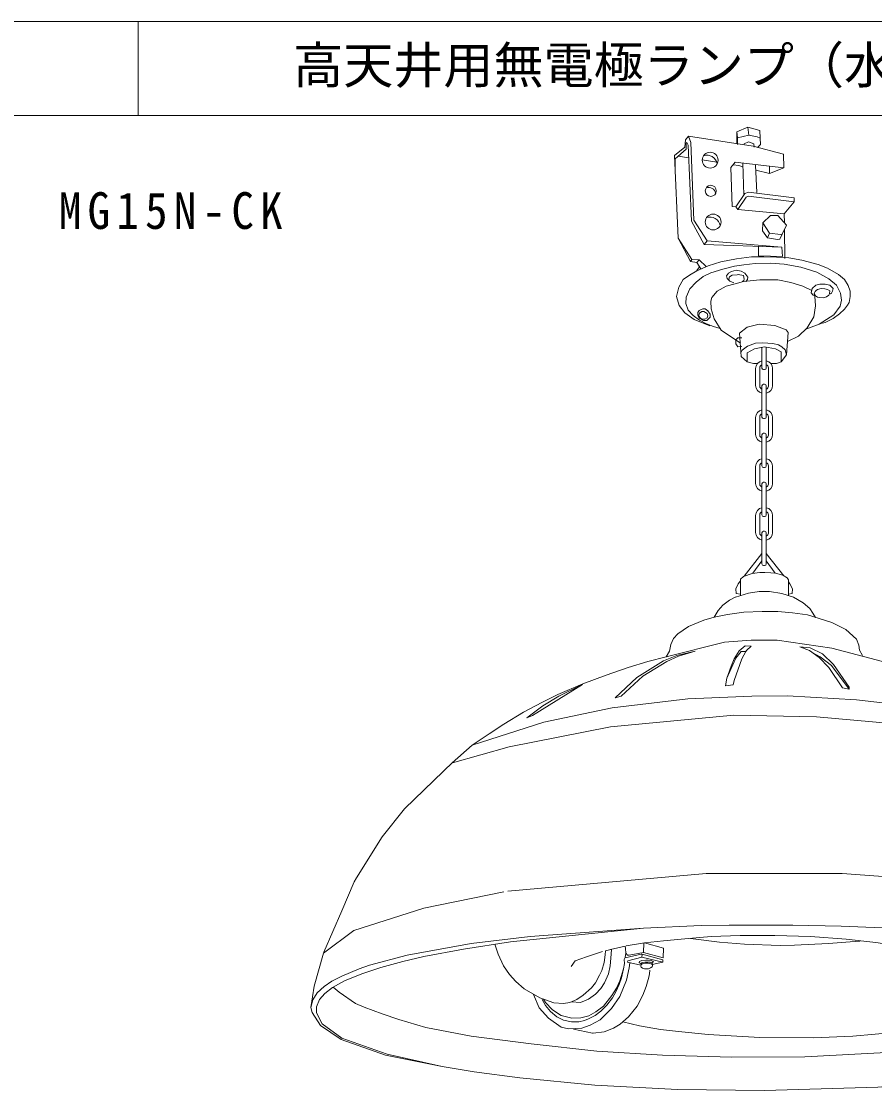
# Model space of a CAD drawing. Units: millimetres, scale not verified. Extents: x -1348 to 1152, y -2025 to -250.
# Drawn here: x -82 to 258.7, y -1120.1 to -693.5 of the extents above; entities that cross this region are included whole.
import ezdxf
from ezdxf.enums import TextEntityAlignment as Align

# ---------------------------------------------------------------- set-up
doc = ezdxf.new("R2010")
doc.units = ezdxf.units.MM
doc.header["$LTSCALE"] = 5
doc.layers.add('0-0_絵', color=7, linetype='Continuous', lineweight=20)
doc.layers.add('0-2_枠', color=7, linetype='Continuous', lineweight=20)
doc.layers.add('0-1_文字', color=7, linetype='Continuous')
doc.styles.add('ＭＳ ゴシック', font='')
doc.styles.get('ＭＳ ゴシック').set_extended_font_data('MS Gothic')

msp = doc.modelspace()

# ---------------------------------------------------------------- linework, layer by layer
at = {"layer": '0-0_絵'}
for p, q in [((203.656, -737.527), (204.006, -739.905)), ((208.537, -738.803), (208.036, -735.728)), ((210.437, -742.311), (210.628, -743.65)), ((180.254, -747.24), (184.503, -747.904)), ((189.85, -748.74), (195.669, -749.649)), ((206.023, -750.029), (206.409, -762.8)), ((211.667, -761.727), (211.105, -750.806)), ((216.7, -754.217), (222.399, -751.911)), ((204.123, -768.561), (207.436, -763.638)), ((216.728, -778.014), (215.907, -779.84)), ((220.837, -780.388), (221.842, -778.379)), ((222.809, -788.055), (222.679, -776.565)), ((212.272, -786.954), (212.351, -783.258)), ((188.701, -788.611), (185.77, -788.414)), ((189.291, -792.241), (187.705, -789.66)), ((188.763, -791.382), (187.737, -792.905)), ((205.785, -824.712), (205.889, -824.573)), ((213.72, -831.785), (213.72, -823.562)), ((215.39, -823.476), (215.39, -831.785)), ((211.165, -838.745), (211.165, -831.944)), ((212.835, -839.004), (212.835, -831.685)), ((216.276, -831.685), (216.276, -839.004)), ((217.946, -831.944), (217.946, -838.745)), ((214.765, -832.41), (214.345, -832.41)), ((213.72, -851.332), (213.72, -838.904)), ((214.765, -838.279), (214.345, -838.279)), ((215.39, -838.904), (215.39, -851.332)), ((211.165, -851.491), (211.165, -858.291)), ((212.835, -858.55), (212.835, -851.231)), ((214.765, -851.957), (214.345, -851.957)), ((216.276, -851.231), (216.276, -858.55)), ((217.946, -858.291), (217.946, -851.491)), ((213.72, -870.878), (213.72, -858.45)), ((214.345, -857.825), (214.765, -857.825)), ((215.39, -858.45), (215.39, -870.878)), ((211.165, -877.838), (211.165, -871.037)), ((212.835, -878.097), (212.835, -870.778)), ((214.345, -871.503), (214.765, -871.503)), ((216.276, -870.778), (216.276, -878.097)), ((217.946, -871.037), (217.946, -877.838)), ((213.72, -890.425), (213.72, -877.997)), ((214.765, -877.372), (214.345, -877.372)), ((215.39, -877.997), (215.39, -890.425)), ((211.165, -890.584), (211.165, -897.384)), ((212.835, -897.643), (212.835, -890.325)), ((214.765, -891.05), (214.345, -891.05)), ((216.276, -890.325), (216.276, -897.643)), ((217.946, -897.384), (217.946, -890.584)), ((213.72, -909.971), (213.72, -897.543)), ((214.345, -896.918), (214.765, -896.918)), ((215.39, -897.543), (215.39, -909.971)), ((213.72, -905.766), (206.569, -914.846)), ((210.052, -913.698), (213.72, -908.718)), ((222.395, -914.66), (215.39, -905.766)), ((215.39, -908.718), (219.014, -913.638)), ((214.765, -910.596), (214.345, -910.596)), ((205.077, -916.64), (205.077, -922.52)), ((205.077, -922.056), (203.389, -921.816)), ((232.946, -943.447), (228.81, -942.997)), ((166.5, -1061.219), (166.352, -1064.992)), ((174.331, -1060.379), (166.858, -1061.188)), ((153.391, -1063.841), (151.224, -1064.366)), ((153.22, -1063.88), (159.071, -1062.508)), ((159.998, -1066.018), (159.315, -1065.336)), ((139.165, -1068.38), (137.581, -1070.55)), ((160.173, -1068.285), (165.797, -1066.916)), ((160.955, -1069.151), (160.63, -1071.137))]:
    msp.add_line(p, q, dxfattribs=at)
for points in [[(211.983, -743.82), (213.11, -742.552), (212.969, -740.017), (212.808, -737.058), (208.036, -735.728), (203.656, -737.527), (203.734, -742.22)], [(222.648, -773.871), (222.607, -770.204), (226.56, -765.532), (226.56, -763.922), (208.383, -761.556), (206.868, -762.124), (203.271, -767.425), (201.851, -767.331), (201.282, -751.804), (202.987, -749.627), (222.399, -751.911), (222.337, -746.502), (210.154, -743.316), (184.403, -739.292), (183.123, -740.785), (182.91, -743.664), (178.766, -747.008), (180.311, -779.968), (185.77, -788.414), (185.152, -789.238), (180.311, -779.968)], [(185.63, -773.13), (184.278, -742.877), (183.763, -741.745), (183.443, -742.065), (183.443, -744.517), (179.071, -748.25), (179.071, -751.723)], [(184.403, -739.292), (185.256, -741.851), (186.536, -772.776), (191.886, -780.988), (190.589, -782.513), (185.63, -773.13)], [(203.883, -742.599), (204.006, -739.905), (208.537, -738.803), (211.843, -739.538), (212.969, -740.017)], [(210.437, -742.311), (208.333, -741.546), (206.612, -742.311), (206.598, -742.739)], [(202.174, -750.665), (204.517, -751.031), (206.066, -751.436)], [(211.206, -752.781), (216.7, -754.217), (216.7, -751.24)], [(207.436, -763.638), (208.383, -763.165), (226.56, -765.532)], [(222.607, -770.204), (204.123, -768.561), (203.271, -767.425)], [(220.837, -780.388), (219.924, -780.479), (215.907, -779.84), (213.989, -777.009), (214.08, -773.813)], [(191.886, -780.988), (221.699, -783.522), (190.589, -782.513)], [(212.272, -786.954), (221.866, -787.347), (221.699, -783.522)], [(192.921, -814.938), (186.607, -812.475), (182.93, -809.804), (180.71, -806.82), (179.599, -803.212), (180.501, -799.535), (182.305, -796.482), (184.734, -794.747), (187.648, -792.943), (192.201, -790.998), (197.317, -789.399), (203.553, -788.2), (209.549, -787.48), (214.426, -787.401), (219.543, -787.56), (224.42, -787.88), (229.616, -788.76), (236.092, -790.439), (239.929, -791.958), (244.327, -794.516), (246.725, -796.515), (248.084, -798.913), (248.964, -801.072), (248.884, -803.23), (248.484, -805.629), (247.844, -806.748), (246.645, -808.347), (244.646, -810.186), (242.168, -812.024), (238.89, -813.623), (236.729, -814.149)], [(185.152, -789.238), (187.705, -789.66), (188.701, -788.611), (191.436, -791.325)], [(231.206, -816.212), (236.562, -814.253), (242.439, -810.596), (244.921, -807.069), (245.443, -804.718), (245.052, -801.975), (243.484, -798.71), (240.464, -796.158), (235.578, -793.555), (229.185, -791.546), (222.61, -790.359), (217.176, -789.948), (211.012, -790.085), (206.537, -790.587), (202.778, -791.163), (198.057, -792.343), (193.25, -793.793), (190.193, -795.273), (187.431, -797.509), (184.913, -800.206), (183.419, -803.476), (183.302, -806.035), (184.263, -808.652), (186.2, -810.815), (188.723, -812.697), (191.585, -814.182), (194.296, -815.15), (196.973, -815.998)], [(207.248, -797.21), (207.963, -796.397), (208.028, -795.52), (206.858, -793.928), (205.363, -793.18), (203.446, -792.791), (201.562, -793.245), (200.392, -793.993)], [(205.079, -821.928), (197.388, -816.673), (194.613, -812.162), (193.433, -808.124), (193.277, -805.111), (193.681, -803.682), (195.793, -801.135), (199.396, -799.147), (202.949, -798.205), (206.296, -797.318), (212.87, -796.558), (220.042, -796.612), (225.259, -797.699), (230.04, -799.057), (233.611, -800.889)], [(200.392, -793.993), (199.58, -795), (199.774, -796.072), (200.912, -797.177), (202.439, -797.827)], [(200.805, -796.993), (200.479, -796.328), (200.739, -795.443), (201.78, -794.766), (203.783, -794.549), (204.246, -794.509), (206.285, -794.929), (206.571, -796.38), (206.486, -796.836), (205.938, -797.301)], [(233.786, -800.094), (233.388, -801.744), (234.185, -802.655), (235.024, -802.915)], [(235.095, -802.94), (234.583, -802.143), (234.64, -801.744), (234.981, -801.232), (235.38, -800.834), (235.892, -800.492), (237.315, -800.094), (238.851, -800.151), (239.932, -800.492), (240.843, -801.005), (240.729, -802.086), (241.128, -802.143), (241.469, -801.858), (241.867, -801.118), (242.095, -800.094), (240.786, -798.785), (238.965, -798.33), (236.859, -798.273), (235.209, -798.785), (233.786, -800.094)], [(236.859, -803.679), (238.111, -803.736), (239.477, -803.395), (240.445, -802.655), (240.729, -802.2), (240.729, -802.086)], [(234.653, -802.8), (234.808, -803.083), (235.14, -806.94), (234.475, -811.329), (231.82, -815.745), (228.314, -819.092), (223.916, -821.154)], [(236.859, -803.679), (235.892, -803.566), (235.095, -802.94)], [(205.656, -823.15), (204.016, -823.277), (203.258, -822.141), (203.258, -820.5), (204.142, -819.743), (205.656, -819.743)], [(205.325, -825.724), (205.826, -824.621), (207.898, -823.067), (211.154, -821.809), (214.114, -821.735), (218.036, -821.957), (220.33, -822.475), (221.662, -823.363), (222.92, -824.547), (223.453, -826.539)], [(211.802, -829.92), (210.336, -829.92), (207.864, -829.252)], [(221.383, -829.252), (219.49, -829.92), (217.311, -829.92)], [(203.389, -921.816), (203.223, -919.876), (204.202, -917.852), (205.077, -916.742)], [(205.079, -916.64), (205.175, -916.07), (206.387, -914.91), (209.747, -913.733), (212.858, -913.38), (214.902, -913.346), (217.213, -913.451), (219.137, -913.651), (222.106, -914.495), (223.828, -915.477), (224.318, -916.264), (224.318, -922.582)], [(224.318, -922.015), (225.722, -921.816), (225.888, -919.876), (224.909, -917.852), (224.318, -917.102)], [(203.134, -923.228), (208.286, -921.642), (212.6, -920.959), (216.778, -920.974), (221.594, -921.726), (226.367, -923.248), (230.218, -925.452), (232.813, -927.798), (234.093, -929.574), (235.096, -931.301)], [(175.465, -947.08), (176.765, -944.74), (177.266, -942.044), (178.44, -939.738), (180.131, -937.83), (184.432, -934.929), (190.514, -932.37), (194.613, -931.209), (196.249, -928.487), (198.101, -926.447), (200.725, -924.448), (203.01, -923.278)], [(231.853, -930.301), (225.938, -929.459), (220.033, -929.003), (213.853, -928.919), (206.54, -929.264), (199.931, -930.151), (194.613, -931.209)], [(253.928, -946.535), (252.651, -944.33), (252.424, -942.413), (251.41, -940.044), (247.208, -936.059), (241.615, -933.311), (231.853, -930.301)], [(331.409, -980.563), (326.312, -976.989), (314.086, -969.705), (298.873, -961.964), (269.415, -950.904), (241.563, -943.538), (219.798, -940.351), (209.388, -940.362), (198.792, -941.242), (175.465, -947.08), (168.167, -948.957), (160.315, -951.262), (151.458, -954.29), (142.195, -957.858), (132.259, -962.075), (125.824, -965.229), (118.492, -969.17), (110.6, -973.91), (104.726, -977.699), (98.018, -982.324)], [(207.238, -944.905), (205.619, -947.794), (202.581, -956.43), (202.25, -958.198), (199.087, -958.65), (199.741, -955.556)], [(228.81, -942.997), (232.631, -944.528), (236.519, -947.311), (240.414, -951.34), (245.842, -959.437), (248.56, -959.955), (241.525, -950.501), (236.922, -946.97), (233.809, -945.263)], [(232.946, -943.447), (237.823, -945.865), (242.316, -950.054), (248.587, -959.165), (248.56, -959.955)], [(89.998, -989.328), (98.018, -982.324), (126.664, -973.058), (153.837, -967.43), (184.149, -963.745), (209.608, -962.729), (223.949, -962.648), (251.426, -964.233), (284.889, -967.992), (309.12, -972.671), (324.045, -977.437), (331.394, -980.557)], [(343.024, -990.624), (331.805, -985.879), (309.83, -979.917), (280.163, -974.928), (235.466, -971.009), (202.489, -970.365), (153.243, -974.927), (112.761, -982.953), (90.074, -989.261)], [(90.466, -988.885), (70.927, -1007.65), (62.038, -1018.875), (51.803, -1035.154), (50.888, -1036.851), (45.956, -1048.36), (38.754, -1064.94)], [(309.135, -1038.202), (245.803, -1033.52), (191.411, -1033.55), (112.293, -1040.549)], [(110.612, -1040.798), (78.654, -1047.274), (50.726, -1056.283), (38.669, -1065.245)], [(38.662, -1065.269), (34.891, -1078.449), (33.589, -1086.983), (34.033, -1088.913), (37.454, -1094.118), (45.634, -1099.663), (63.386, -1106.013), (85.975, -1110.473), (64.027, -1105.566), (45.927, -1099.208), (38.136, -1093.411), (35.879, -1089.052), (35.835, -1086.662), (37.026, -1083.781), (39.15, -1081.399), (42.236, -1078.957), (46.977, -1076.323), (53.924, -1073.529), (61.475, -1070.934), (70.276, -1068.536), (78.631, -1066.564), (94.571, -1063.63), (113.247, -1060.711), (166.363, -1055.266), (121.135, -1058.591), (97.591, -1061.395), (72.03, -1066.019), (56.978, -1070.126), (52.907, -1071.529), (45.903, -1074.467), (41.966, -1076.45), (38.885, -1078.633), (36.034, -1081.131), (34.419, -1083.921), (33.589, -1086.983)], [(166.363, -1055.266), (189.47, -1054.299), (200.604, -1054.097), (226.051, -1054.088), (245.351, -1054.492), (278.342, -1055.879)], [(124.987, -1083.054), (118.787, -1079.514), (115.386, -1076.584), (112.908, -1073.801), (110.475, -1070.301), (108.323, -1065.644), (107.055, -1061.704)], [(159.998, -1066.018), (160.728, -1066.028), (166.352, -1064.992), (174.306, -1067.101), (174.417, -1063.253), (166.833, -1061.182), (159.516, -1062.407)], [(276.369, -1063.815), (267.194, -1062.155), (259.231, -1060.996), (247.302, -1059.698), (233.126, -1058.591), (218.913, -1058.177), (205.025, -1058.253), (193.402, -1058.609), (182.908, -1059.563), (174.331, -1060.379)], [(185.151, -1059.411), (196.804, -1060.946), (206.758, -1061.711), (220.922, -1062.205), (226.653, -1062.07), (240.262, -1061.397), (248.908, -1060.784), (252.869, -1060.509)], [(324.831, -1060.181), (325.454, -1064.287), (324.41, -1070.323), (320.1, -1076.955), (314.695, -1082.006), (310.176, -1084.996), (302.495, -1088.64), (293.89, -1091.561), (285.28, -1093.766), (276.75, -1095.464), (267.87, -1096.803), (249.937, -1098.397), (234.12, -1099.122)], [(151.2, -1064.396), (151.084, -1065.992), (150.705, -1068.998), (149.703, -1072.193), (148.84, -1074.107), (147.176, -1077.058), (145.627, -1079.046), (142.373, -1082.071), (139.847, -1083.729), (136.929, -1084.926), (134.436, -1085.327), (130.55, -1085.048), (124.987, -1083.054)], [(137.678, -1084.751), (141.191, -1084.908), (144.493, -1083.603), (147.18, -1081.687), (149.378, -1079.423), (150.869, -1077.129), (152.432, -1073.55), (153.161, -1070.367), (153.397, -1067.308), (153.647, -1063.782)], [(139.165, -1068.38), (143.619, -1066.703), (150.09, -1064.626)], [(165.908, -1065.732), (165.501, -1065.658), (159.064, -1067.138)], [(159.106, -1062.507), (159.161, -1063.36), (159.311, -1065.259), (159.13, -1067.011)], [(169.904, -1069.802), (174.158, -1068.914), (165.797, -1066.916), (165.834, -1065.695)], [(165.908, -1065.732), (174.158, -1067.878), (174.158, -1068.914)], [(159.13, -1067.011), (158.715, -1067.832), (158.799, -1069.423), (158.466, -1071.487), (157.57, -1075.151), (156.75, -1077.76), (155.389, -1080.754), (153.995, -1083.091), (151.747, -1086.045), (149.375, -1088.467), (147.161, -1090.186), (144.423, -1091.533), (142.788, -1092.187), (140.52, -1092.65), (137.72, -1092.726), (134.503, -1091.976), (131.733, -1090.645), (129.241, -1088.589), (127.254, -1086.201), (125.946, -1083.718), (125.954, -1083.737), (125.962, -1083.757)], [(165.39, -1070.098), (159.952, -1068.877), (160.173, -1068.285)], [(168.463, -1071.506), (169.248, -1071.194), (169.834, -1070.747), (170.013, -1070.42), (170.023, -1069.945), (169.834, -1069.744), (169.963, -1069.595), (169.869, -1069.291), (169.067, -1068.895), (168.107, -1068.82), (166.967, -1068.853), (166.202, -1068.973), (165.766, -1069.146), (165.363, -1069.435), (164.858, -1069.166), (164.731, -1068.962), (164.745, -1068.62), (165.756, -1068.2), (167.279, -1068.046), (168.268, -1068.045), (169.43, -1068.146), (170.452, -1068.625), (170.133, -1068.814), (169.858, -1068.882), (169.877, -1069.105), (169.869, -1069.291)], [(169.834, -1069.744), (169.516, -1069.56), (168.886, -1069.336), (168.204, -1069.257), (167.181, -1069.284), (166.347, -1069.381), (165.859, -1069.575), (165.463, -1069.904), (165.324, -1069.707), (165.363, -1069.435)], [(165.463, -1069.904), (165.353, -1070.404), (165.524, -1070.898), (166.056, -1071.307), (166.827, -1071.528), (168.463, -1071.506)], [(160.63, -1071.137), (159.657, -1076.004), (156.926, -1082.573), (153.655, -1087.34), (149.167, -1091.82), (145.083, -1094.066), (141.81, -1095.215), (136.395, -1095.438), (133.541, -1094.781), (128.407, -1091.236), (124.682, -1087.074), (122.44, -1081.779)], [(126.454, -1083.58), (127.255, -1084.899), (130.037, -1087.9), (133.523, -1090.17), (137.808, -1091.262), (141.317, -1091.13), (144.574, -1090.269), (147.37, -1088.716), (150.474, -1086.378), (153.819, -1082.231), (155.631, -1079.256), (156.941, -1076.364), (158.466, -1071.487)], [(157.126, -1093.641), (160.462, -1090.661), (163.841, -1086.409), (166.141, -1082.002), (167.501, -1078.544), (168.58, -1074.833), (168.801, -1073.466), (168.913, -1072.032)], [(42.467, -1078.882), (44.871, -1080.875), (51.354, -1085.305), (54.794, -1086.862), (62.015, -1089.484), (68.683, -1091.777), (79.54, -1094.962), (97.56, -1098.338), (121.494, -1101.424), (147.818, -1104.449), (173.945, -1105.959), (201.618, -1106.713), (230.817, -1106.643)], [(230.817, -1106.643), (268.398, -1104.647), (299.352, -1102.099), (323.454, -1098.728), (344.944, -1095.009), (355.078, -1092.794), (364.877, -1090.162), (374.611, -1086.926), (381.491, -1084.005), (385.027, -1082.093), (387.302, -1080.479), (388.861, -1078.573), (389.468, -1077.096), (389.464, -1077.107)], [(146.206, -1097.232), (146.147, -1097.237), (146.087, -1097.242), (146.053, -1097.245), (138.397, -1095.548)], [(157.126, -1093.641), (154.427, -1095.201), (150.758, -1096.635), (146.266, -1097.226)], [(234.12, -1099.122), (212.834, -1098.987), (192.197, -1097.773), (180.432, -1096.587), (173.16, -1095.695), (164.845, -1094.261), (158.211, -1092.672)], [(214.722, -1120.124), (259.955, -1118.735), (302.322, -1115.26), (348.742, -1108.239), (385.467, -1097.944)], [(85.975, -1110.473), (98.728, -1112.621), (116.965, -1115.062), (146.912, -1117.998), (179.968, -1119.63), (214.722, -1120.124)]]:
    msp.add_lwpolyline(points, dxfattribs=at)
for points in [[(223.485, -774.818), (220.016, -770.892), (217.185, -770.983), (214.08, -773.813), (216.728, -778.014), (221.111, -778.47), (221.842, -778.379)], [(192.062, -808.917), (193.043, -810.311), (193.065, -811.553), (191.643, -812.821), (190.377, -812.784), (188.664, -811.853), (188.105, -810.773), (188.119, -809.679), (188.62, -808.873), (190.036, -808.11), (190.973, -808.154)], [(191.804, -810.02), (190.562, -809.261), (189.733, -809.261), (188.704, -809.958), (188.535, -810.636), (188.535, -811.144), (189.156, -811.878), (189.733, -812.229), (190.838, -812.229), (191.804, -811.746), (192.08, -810.987)], [(214.728, -823.37), (210.723, -824.133), (207.864, -825.776), (207.864, -829.252), (205.44, -827.226), (204.721, -817.875), (207.773, -815.505), (212.578, -814.273), (218.861, -814.765), (223.378, -816.555), (224.221, -817.6), (223.453, -826.539), (221.383, -829.252), (221.383, -825.267), (219.115, -824.07)], [(204.589, -944.643), (202.649, -947.78), (201.359, -950.711), (199.741, -955.556), (203.246, -947.609), (205.375, -944.952), (207.238, -944.905), (207.538, -944.516), (209.427, -942.744), (207.044, -942.61)], [(155.061, -963.387), (157.45, -962.763), (166.127, -954.804), (175.665, -948.827), (180.435, -946.748), (187.032, -944.813), (179.724, -946.482), (174.35, -948.584), (163.806, -955.234)], [(132.562, -962.75), (126.192, -966.586), (119.797, -971.304), (122.087, -970.431), (142.028, -958.046)]]:
    msp.add_lwpolyline(points, close=True, dxfattribs=at)
for centre, radius in [((193.008, -748.865), 3.161), ((193.278, -761.094), 2.212), ((194.218, -773.526), 3.161)]:
    msp.add_circle(centre, radius, dxfattribs=at)
for centre, radius, start, end in [((191.704, -751.058), 4.207, 10.74783, 107.78117), ((192.365, -762.629), 2.945, 10.74783, 107.78117), ((192.915, -775.719), 4.207, 10.74783, 107.78117), ((214.29, -831.944), 3.125, 100.49696, 180), ((214.085, -831.685), 1.25, 106.9435, 180), ((214.345, -831.785), 0.625, 180, 270), ((214.765, -831.785), 0.625, 270, 0), ((214.821, -831.944), 3.125, 0, 79.50302), ((215.026, -831.685), 1.25, 0, 73.05649), ((214.29, -838.745), 3.125, 180, 259.50302), ((214.085, -839.004), 1.25, 180, 253.05649), ((214.345, -838.904), 0.625, 90, 180), ((214.765, -838.904), 0.625, 0, 90), ((214.821, -838.745), 3.125, 280.49696, 359.99998), ((215.026, -839.004), 1.25, 286.9435, 0), ((214.29, -851.491), 3.125, 100.49696, 180), ((214.821, -851.491), 3.125, 0, 79.50302), ((214.085, -851.231), 1.25, 106.9435, 180), ((214.345, -851.332), 0.625, 180, 270), ((214.765, -851.332), 0.625, 270, 0), ((215.026, -851.231), 1.25, 0, 73.05649), ((214.29, -858.291), 3.125, 180, 259.50302), ((214.085, -858.55), 1.25, 180, 253.05649), ((214.345, -858.45), 0.625, 90, 180), ((214.765, -858.45), 0.625, 0, 90), ((214.821, -858.291), 3.125, 280.49696, 359.99998), ((215.026, -858.55), 1.25, 286.9435, 0), ((214.29, -871.037), 3.125, 100.49696, 180), ((214.085, -870.778), 1.25, 106.9435, 180), ((214.821, -871.037), 3.125, 0, 79.50302), ((215.026, -870.778), 1.25, 0, 73.05649), ((214.345, -870.878), 0.625, 180, 270), ((214.765, -870.878), 0.625, 270, 0), ((214.29, -877.838), 3.125, 180, 259.50302), ((214.085, -878.097), 1.25, 180, 253.05649), ((214.345, -877.997), 0.625, 90, 180), ((214.765, -877.997), 0.625, 0, 90), ((214.821, -877.838), 3.125, 280.49696, 359.99998), ((215.026, -878.097), 1.25, 286.9435, 0), ((214.29, -890.584), 3.125, 100.49696, 180), ((214.085, -890.325), 1.25, 106.9435, 180), ((214.345, -890.425), 0.625, 180, 270), ((214.765, -890.425), 0.625, 270, 0), ((214.821, -890.584), 3.125, 0, 79.50302), ((215.026, -890.325), 1.25, 0, 73.05649), ((214.29, -897.384), 3.125, 180, 259.50302), ((214.085, -897.643), 1.25, 180, 253.05649), ((214.345, -897.543), 0.625, 90, 180), ((214.765, -897.543), 0.625, 0, 90), ((214.821, -897.384), 3.125, 280.49696, 359.99998), ((215.026, -897.643), 1.25, 286.9435, 0), ((214.345, -909.971), 0.625, 180, 270), ((214.765, -909.971), 0.625, 270, 0)]:
    msp.add_arc(centre, radius, start, end, dxfattribs=at)
at = {"layer": '0-2_枠'}
for p, q in [((1152.055, -693.462), (-1347.945, -693.462)), ((-35.445, -693.462), (-35.445, -730.962)), ((-1347.945, -730.962), (1152.055, -730.962))]:
    msp.add_line(p, q, dxfattribs=at)

# ---------------------------------------------------------------- texts
at = {"layer": '0-1_文字', "style": 'ＭＳ ゴシック'}
msp.add_text('高天井用無電極ランプ（水銀灯400W相当）', height=14.66, dxfattribs=at).set_placement((26.513, -722.642), align=Align.BOTTOM_LEFT)
at = {"layer": '0-1_文字', "insert": (-67.085, -776.521), "char_height": 14.66, "attachment_point": 7, "style": 'ＭＳ ゴシック'}
msp.add_mtext('\\T1.28;\\W0.9;MG15N-CK', dxfattribs=at)

doc.saveas('drawing.dxf')
